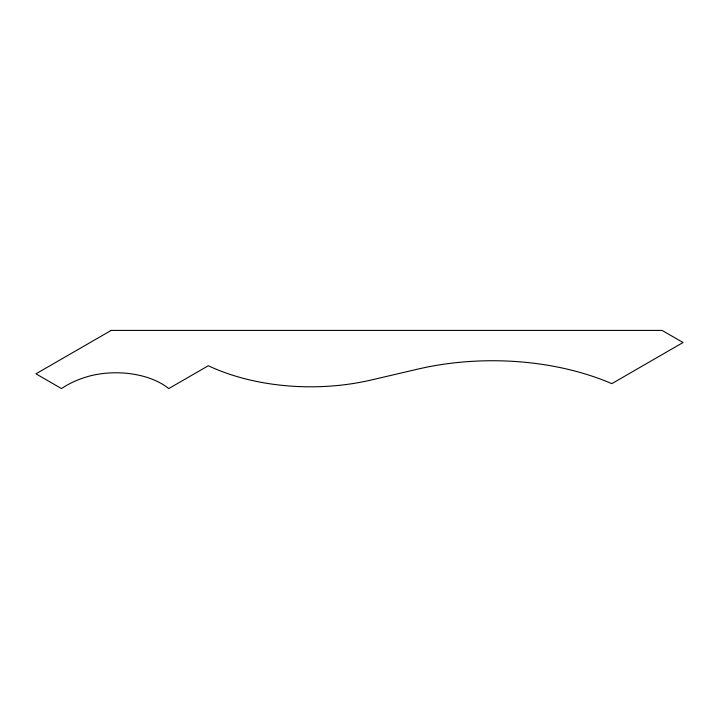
<?xml version="1.0" encoding="UTF-8"?>
<svg xmlns="http://www.w3.org/2000/svg" width="719" height="719" viewBox="0 0 719 719"><rect width="100%" height="100%" fill="white"/><g stroke="black" fill="none" stroke-linecap="round" stroke-linejoin="round"><path stroke-width="1.08" d="M111.157 330.416L35.95 373.835L61.501 388.584A84.635 48.865 0 0 1 90.199 375.866A64.602 37.298 0 0 1 168.731 388.584L208.312 365.737A161.64 93.326 0 0 0 371.274 379.992L417.676 369.144A199.271 115.049 0 0 1 611.797 383.658L683.05 342.523L662.073 330.416L111.157 330.416"/></g></svg>
